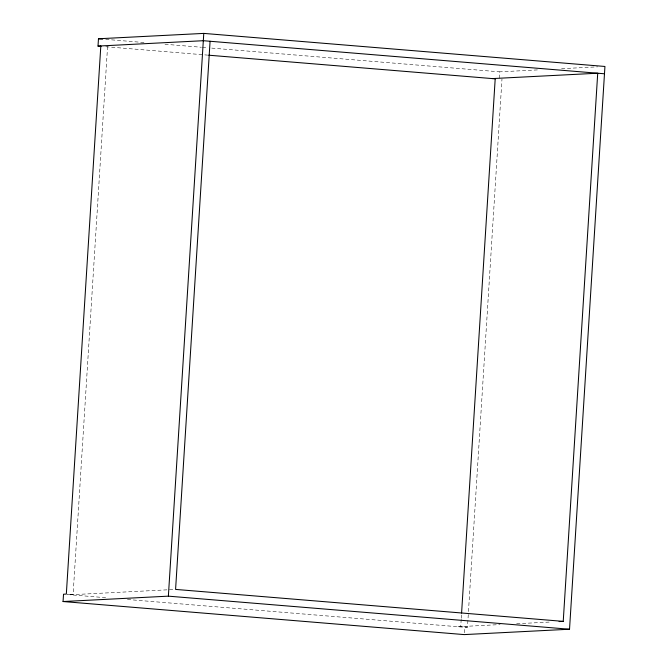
<?xml version="1.0" encoding="UTF-8"?>
<svg xmlns="http://www.w3.org/2000/svg" width="668" height="668" viewBox="0 0 668 668"><rect width="100%" height="100%" fill="white"/><g stroke="black" fill="none" stroke-linecap="round" stroke-linejoin="round"><path stroke-width="0.5" stroke-dasharray="3.34 2.5" d="M107.573 46.493L73.088 594.637L67.293 594.161M461.196 619.311L460.736 626.592L467.491 627.152L468.41 612.589M461.254 618.267L461.521 614.109M464.335 632.771L464.686 627.294L467.491 627.152M499.23 78.231L499.631 71.843L539.894 69.789M468.468 611.546L501.977 79.008M561.571 68.679L597.71 66.833M70.282 594.779L174.557 589.46M457.922 626.734L500.081 624.588M516.64 623.737L550.808 622M105.744 39.37L145.24 42.627M164.979 44.255L201.36 47.253M202.396 47.336L207.589 47.77M211.748 48.113L499.631 71.843M105.803 46.727L207.656 55.118M67.385 594.545L107.69 597.868M127.438 599.488L464.686 627.294"/><path stroke-width="1" d="M100.901 46.317L98.012 46.084L98.472 38.769L203.782 33.4L604.941 66.466L569.528 629.231L464.218 634.6L63.059 601.534L63.527 594.219L66.332 594.077L100.818 45.933M63.059 601.534L168.369 596.157L203.782 33.4M210.078 41.266L175.584 589.41L563.233 621.365L597.718 73.221L492.416 78.59M461.588 613.074L495.222 78.448M98.012 46.084L203.314 40.706L604.473 73.781M559.091 621.574L563.233 621.365M98.472 38.769L102.63 39.111M208.692 55.202L495.305 78.832M168.369 596.157L569.528 629.231"/></g></svg>
